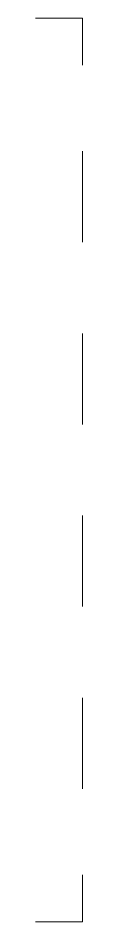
# Model space of a CAD drawing. Header units: inches. Extents: x 99 to 83418, y 65 to 21631.
# Drawn here: x 41372 to 41445, y 20231 to 21631 of the extents above; entities that cross this region are included whole.
import ezdxf

# ---------------------------------------------------------------- set-up
doc = ezdxf.new("R2010")
doc.units = ezdxf.units.IN
doc.header["$MEASUREMENT"] = 0
doc.layers.add('PDF_Structural - Bearing', color=7, linetype='Continuous')

msp = doc.modelspace()

# ---------------------------------------------------------------- linework, layer by layer
at = {"layer": 'PDF_Structural - Bearing', "lineweight": 13}
for points in [[(41372.4, 21631.2), (41445.3, 21631.2), (41445.3, 21558.4)], [(41445.3, 21425.1), (41445.3, 21284)], [(41445.3, 21142.9), (41445.3, 21001.8)], [(41445.3, 20860.7), (41445.3, 20719.6)], [(41445.3, 20578.5), (41445.3, 20437.4)], [(41445.3, 20304.1), (41445.3, 20231.2), (41372.4, 20231.2)]]:
    msp.add_lwpolyline(points, dxfattribs=at)

doc.saveas('drawing.dxf')
